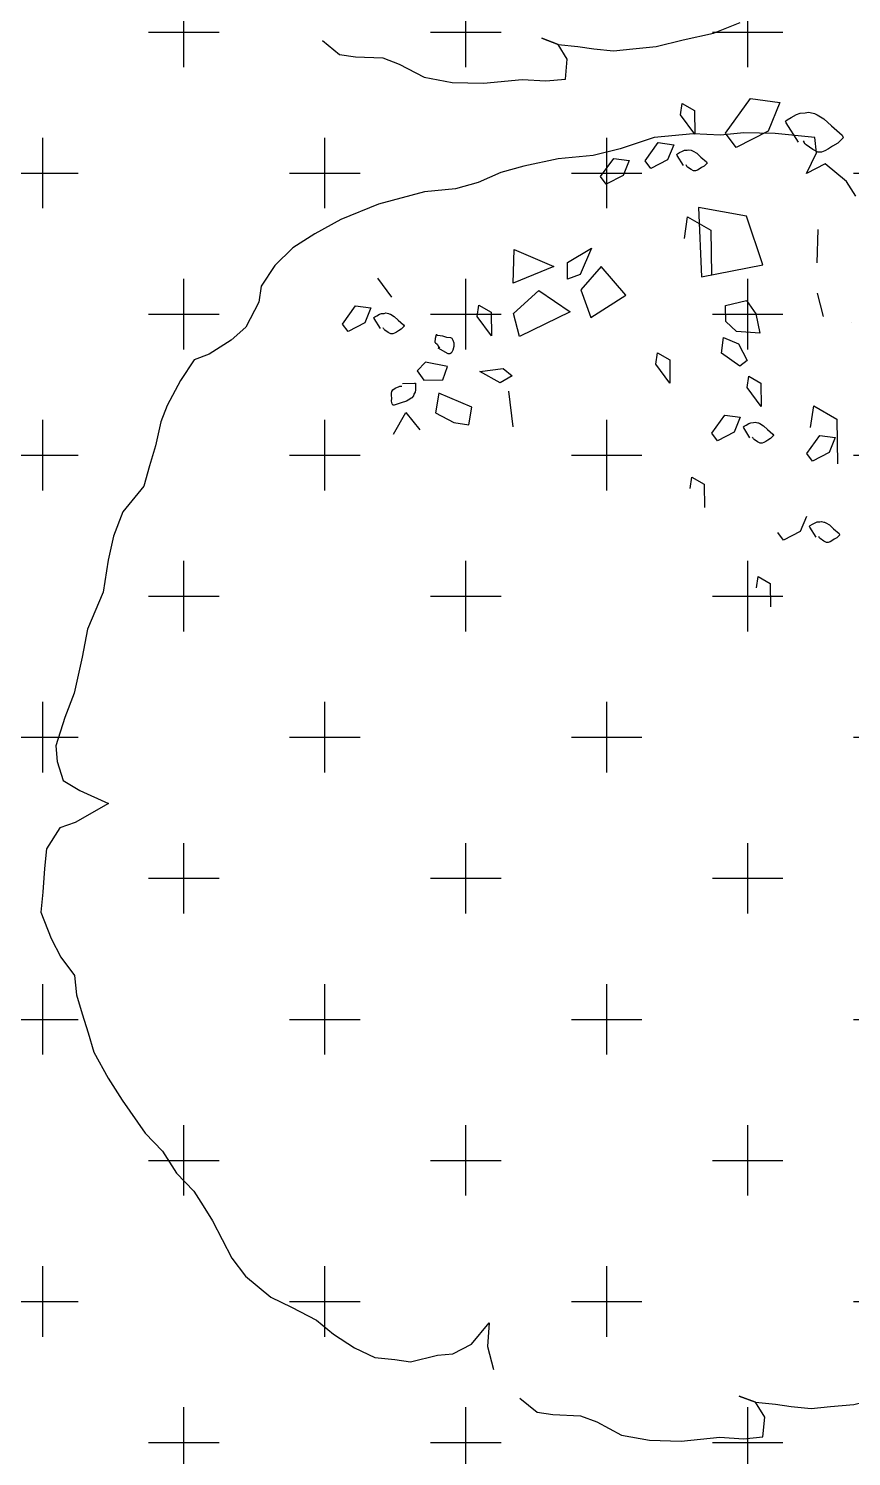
# Model space of a CAD drawing. Header units: metres. Extents: x 71066629 to 71645179, y 84793221 to 85208804.
# Drawn here: x 71285218 to 71289852, y 85031978 to 85040014 of the extents above; entities that cross this region are included whole.
import ezdxf

# ---------------------------------------------------------------- set-up
doc = ezdxf.new("R2010")
doc.units = ezdxf.units.M
doc.header["$LTSCALE"] = 1000
doc.layers.add('A_SITEP_PLANT', color=85, linetype='Continuous')
doc.layers.add('G-PLTG', color=105, linetype='Continuous')

# ---------------------------------------------------------------- blocks, each defined once
blk = doc.blocks.new('A$C1F6C256B')
at = {"layer": 'A_SITEP_PLANT'}
for p, q in [((2569.993561667449, 4906.824250661914), (2663.68005020771, 5037.103081630165)), ((2569.993561667449, 4906.824250661914), (2663.68005020771, 5037.103081630165)), ((2663.68005020771, 5037.103081630165), (2774.410378404777, 5022.221250859468)), ((2663.68005020771, 5037.103081630165), (2774.410378404777, 5022.221250859468)), ((2401.510426177585, 4975.191479174013), (2407.930817543878, 5017.710252223886)), ((2401.510426177585, 4975.191479174013), (2407.930817543878, 5017.710252223886)), ((2407.930817543878, 5017.710252223886), (2453.721790893527, 4991.481093560869)), ((2407.930817543878, 5017.710252223886), (2453.721790893527, 4991.481093560869)), ((2453.721790893527, 4991.481093560869), (2454.902553832974, 4903.783448294213)), ((2453.721790893527, 4991.481093560869), (2454.902553832974, 4903.783448294213)), ((2774.410378404777, 5022.221250859468), (2730.285772326635, 4914.960755759064)), ((2774.410378404777, 5022.221250859468), (2730.285772326635, 4914.960755759064)), ((2454.902553832974, 4903.783448294213), (2401.510426177585, 4975.191479174013)), ((2454.902553832974, 4903.783448294213), (2401.510426177585, 4975.191479174013)), ((2610.765316044272, 4853.044299677596), (2569.993561667449, 4906.824250661914)), ((2610.765316044272, 4853.044299677596), (2569.993561667449, 4906.824250661914)), ((2730.285772326635, 4914.960755759064), (2610.765316044272, 4853.044299677596)), ((2730.285772326635, 4914.960755759064), (2610.765316044272, 4853.044299677596)), ((2268.598551581672, 4803.0183027272), (2317.663881987566, 4871.605297467846)), ((2268.598551581672, 4803.0183027272), (2317.663881987566, 4871.605297467846)), ((2317.663881987566, 4871.605297467846), (2376.017639618134, 4863.611636944319)), ((2317.663881987566, 4871.605297467846), (2376.017639618134, 4863.611636944319)), ((2376.017639618134, 4863.611636944319), (2352.852221867536, 4807.299876707635)), ((2376.017639618134, 4863.611636944319), (2352.852221867536, 4807.299876707635)), ((2101.654908552475, 4743.827216280682), (2150.740403839736, 4812.210175229149)), ((2101.654908552475, 4743.827216280682), (2150.740403839736, 4812.210175229149)), ((2150.740403839736, 4812.210175229149), (2208.87435667665, 4804.400818801892)), ((2150.740403839736, 4812.210175229149), (2208.87435667665, 4804.400818801892)), ((2208.87435667665, 4804.400818801892), (2185.809544323071, 4748.095450630441)), ((2208.87435667665, 4804.400818801892), (2185.809544323071, 4748.095450630441)), ((2290.08416393603, 4774.99425648115), (2268.598551581672, 4803.0183027272)), ((2290.08416393603, 4774.99425648115), (2268.598551581672, 4803.0183027272)), ((2352.852221867536, 4807.299876707635), (2290.08416393603, 4774.99425648115)), ((2352.852221867536, 4807.299876707635), (2290.08416393603, 4774.99425648115)), ((2122.94088112883, 4715.783437331702), (2101.654908552475, 4743.827216280682)), ((2122.94088112883, 4715.783437331702), (2101.654908552475, 4743.827216280682)), ((2185.809544323071, 4748.095450630441), (2122.94088112883, 4715.783437331702)), ((2185.809544323071, 4748.095450630441), (2122.94088112883, 4715.783437331702)), ((2468.451557691209, 4628.532810790173), (2480.293435304426, 4368.487437912496)), ((2649.593127409695, 4595.245668833959), (2468.451557691209, 4628.532810790173)), ((2468.451557691209, 4628.532810790173), (2480.293435304426, 4368.487437912496)), ((2649.593127409695, 4595.245668833959), (2468.451557691209, 4628.532810790173)), ((2416.087467460893, 4512.384427240351), (2428.201976268203, 4592.583113950648)), ((2416.087467460893, 4512.384427240351), (2428.201976268203, 4592.583113950648)), ((2428.201976268203, 4592.583113950648), (2515.347375755257, 4543.386689028528)), ((2428.201976268203, 4592.583113950648), (2515.347375755257, 4543.386689028528)), ((2710.611765227688, 4412.90263561366), (2649.593127409695, 4595.245668833959)), ((2710.611765227688, 4412.90263561366), (2649.593127409695, 4595.245668833959)), ((2515.347375755257, 4543.386689028528), (2517.635213415022, 4375.968482876866)), ((2515.347375755257, 4543.386689028528), (2517.635213415022, 4375.968482876866)), ((2914.379384827917, 4419.892519170855), (2918.250372612733, 4545.519182711025)), ((2914.379384827917, 4419.892519170855), (2918.250372612733, 4545.519182711025)), ((1772.796193548071, 4344.286793615786), (1776.44684280525, 4470.094156815467)), ((1772.796193548071, 4344.286793615786), (1776.44684280525, 4470.094156815467)), ((1776.44684280525, 4470.094156815467), (1925.216935699515, 4407.104360721249)), ((1776.44684280525, 4470.094156815467), (1925.216935699515, 4407.104360721249)), ((1976.965479092091, 4421.930895866885), (2067.647502012551, 4475.811599660199)), ((1976.965479092091, 4421.930895866885), (2067.647502012551, 4475.811599660199)), ((2067.647502012551, 4475.811599660199), (2025.179956994427, 4377.327658508555)), ((2067.647502012551, 4475.811599660199), (2025.179956994427, 4377.327658508555)), ((1925.216935699515, 4407.104360721249), (1772.796193548071, 4344.286793615786)), ((1925.216935699515, 4407.104360721249), (1772.796193548071, 4344.286793615786)), ((1977.434468005551, 4358.847254097666), (1976.965479092091, 4421.930895866885)), ((1977.434468005551, 4358.847254097666), (1976.965479092091, 4421.930895866885)), ((2104.07241755398, 4406.1650919182), (2027.63783075189, 4319.701429188455)), ((2104.07241755398, 4406.1650919182), (2027.63783075189, 4319.701429188455)), ((2196.152233940084, 4299.531395697152), (2104.07241755398, 4406.1650919182)), ((2196.152233940084, 4299.531395697152), (2104.07241755398, 4406.1650919182)), ((2480.293435304426, 4368.487437912496), (2710.611765227688, 4412.90263561366)), ((2480.293435304426, 4368.487437912496), (2710.611765227688, 4412.90263561366)), ((1318.097973540018, 4291.727245808463), (1264.785407084681, 4363.345617559448)), ((1318.097973540018, 4291.727245808463), (1264.785407084681, 4363.345617559448)), ((2025.179956994427, 4377.327658508555), (1977.434468005551, 4358.847254097666)), ((2025.179956994427, 4377.327658508555), (1977.434468005551, 4358.847254097666)), ((1773.80734849954, 4230.676725265425), (1869.935357143113, 4316.458226082236)), ((1773.80734849954, 4230.676725265425), (1869.935357143113, 4316.458226082236)), ((1869.935357143113, 4316.458226082236), (1987.431763018889, 4237.223510480341)), ((1869.935357143113, 4316.458226082236), (1987.431763018889, 4237.223510480341)), ((2027.63783075189, 4319.701429188455), (2064.443349052977, 4215.493948568765)), ((2027.63783075189, 4319.701429188455), (2064.443349052977, 4215.493948568765)), ((2064.443349052977, 4215.493948568765), (2196.152233940084, 4299.531395697152)), ((2064.443349052977, 4215.493948568765), (2196.152233940084, 4299.531395697152)), ((2938.011439318653, 4219.691543890629), (2915.491146599816, 4306.288840871392)), ((2938.011439318653, 4219.691543890629), (2915.491146599816, 4306.288840871392)), ((1131.893351090257, 4190.971924650774), (1180.97796724987, 4259.3547952433)), ((1131.893351090257, 4190.971924650774), (1180.97796724987, 4259.3547952433)), ((1180.97796724987, 4259.3547952433), (1239.312438831316, 4251.565258438088)), ((1180.97796724987, 4259.3547952433), (1239.312438831316, 4251.565258438088)), ((1239.312438831316, 4251.565258438088), (1216.066580242769, 4195.043071364839)), ((1239.312438831316, 4251.565258438088), (1216.066580242769, 4195.043071364839)), ((1637.898983168067, 4218.929307991261), (1644.459270183114, 4261.056954249303)), ((1637.898983168067, 4218.929307991261), (1644.459270183114, 4261.056954249303)), ((1644.459270183114, 4261.056954249303), (1690.110346648668, 4235.218921371096)), ((1644.459270183114, 4261.056954249303), (1690.110346648668, 4235.218921371096)), ((1690.110346648668, 4235.218921371096), (1691.231021595944, 4147.113936168317)), ((1690.110346648668, 4235.218921371096), (1691.231021595944, 4147.113936168317)), ((1987.431763018889, 4237.223510480341), (1796.428245943971, 4144.085819987144)), ((1987.431763018889, 4237.223510480341), (1796.428245943971, 4144.085819987144)), ((2570.429009128479, 4260.041761863453), (2649.210572092387, 4279.767455169029)), ((2570.429009128479, 4260.041761863453), (2649.210572092387, 4279.767455169029)), ((2571.442706688482, 4200.656533966802), (2570.429009128479, 4260.041761863453)), ((2571.442706688482, 4200.656533966802), (2570.429009128479, 4260.041761863453)), ((2649.210572092387, 4279.767455169029), (2683.913729761204, 4229.580320525565)), ((2649.210572092387, 4279.767455169029), (2683.913729761204, 4229.580320525565)), ((1153.378962853807, 4162.947876524821), (1131.893351090257, 4190.971924650774)), ((1153.378962853807, 4162.947876524821), (1131.893351090257, 4190.971924650774)), ((1216.066580242769, 4195.043071364839), (1153.378962853807, 4162.947876524821)), ((1216.066580242769, 4195.043071364839), (1153.378962853807, 4162.947876524821)), ((1691.231021595944, 4147.113936168317), (1637.898983168067, 4218.929307991261)), ((1691.231021595944, 4147.113936168317), (1637.898983168067, 4218.929307991261)), ((1796.428245943971, 4144.085819987144), (1773.80734849954, 4230.676725265425)), ((1796.428245943971, 4144.085819987144), (1773.80734849954, 4230.676725265425)), ((2611.049337843026, 4163.294454775111), (2571.442706688482, 4200.656533966802)), ((2611.049337843026, 4163.294454775111), (2571.442706688482, 4200.656533966802)), ((2683.913729761204, 4229.580320525565), (2699.31791718019, 4156.641287004081)), ((2683.913729761204, 4229.580320525565), (2699.31791718019, 4156.641287004081)), ((2554.957041518297, 4081.874997740786), (2562.757281511207, 4140.110175499838)), ((2554.957041518297, 4081.874997740786), (2562.757281511207, 4140.110175499838)), ((2562.757281511207, 4140.110175499838), (2619.189912386646, 4116.755115789041)), ((2562.757281511207, 4140.110175499838), (2619.189912386646, 4116.755115789041)), ((2699.31791718019, 4156.641287004081), (2611.049337843026, 4163.294454775111)), ((2699.31791718019, 4156.641287004081), (2611.049337843026, 4163.294454775111)), ((2308.553947459033, 4040.52695393315), (2314.913717797434, 4082.634782381909)), ((2308.553947459033, 4040.52695393315), (2314.913717797434, 4082.634782381909)), ((2314.913717797434, 4082.634782381909), (2360.784250413417, 4056.615964093188)), ((2314.913717797434, 4082.634782381909), (2360.784250413417, 4056.615964093188)), ((2623.541397452646, 4032.809407154972), (2554.957041518297, 4081.874997740786)), ((2623.541397452646, 4032.809407154972), (2554.957041518297, 4081.874997740786)), ((2619.189912386646, 4116.755115789041), (2651.475714884524, 4054.187575823249)), ((2619.189912386646, 4116.755115789041), (2651.475714884524, 4054.187575823249)), ((1443.599912244768, 4047.569325305172), (1412.406469291018, 4015.14843804267)), ((1443.599912244768, 4047.569325305172), (1412.406469291018, 4015.14843804267)), ((1527.147797315032, 4031.345237376518), (1443.599912244768, 4047.569325305172)), ((1527.147797315032, 4031.345237376518), (1443.599912244768, 4047.569325305172)), ((1508.979310402123, 3981.800584983721), (1527.147797315032, 4031.345237376518)), ((1508.979310402123, 3981.800584983721), (1527.147797315032, 4031.345237376518)), ((1647.419923582813, 4013.085152197309), (1736.108609650517, 4023.673341547343)), ((1647.419923582813, 4013.085152197309), (1736.108609650517, 4023.673341547343)), ((1736.108609650517, 4023.673341547343), (1769.497276777867, 3997.028257374565)), ((1736.108609650517, 4023.673341547343), (1769.497276777867, 3997.028257374565)), ((2361.885453737341, 3968.707979029685), (2308.553947459033, 4040.52695393315)), ((2361.885453737341, 3968.707979029685), (2308.553947459033, 4040.52695393315)), ((2360.784250413417, 4056.615964093188), (2361.885453737341, 3968.707979029685)), ((2360.784250413417, 4056.615964093188), (2361.885453737341, 3968.707979029685)), ((2651.475714884524, 4054.187575823249), (2623.541397452646, 4032.809407154972)), ((2651.475714884524, 4054.187575823249), (2623.541397452646, 4032.809407154972)), ((1412.406469291018, 4015.14843804267), (1437.551128740248, 3979.799049899768)), ((1412.406469291018, 4015.14843804267), (1437.551128740248, 3979.799049899768)), ((1437.551128740248, 3979.799049899768), (1508.979310402123, 3981.800584983721)), ((1437.551128740248, 3979.799049899768), (1508.979310402123, 3981.800584983721)), ((1724.186749575776, 3970.291618536198), (1647.419923582813, 4013.085152197309)), ((1724.186749575776, 3970.291618536198), (1647.419923582813, 4013.085152197309)), ((1769.497276777867, 3997.028257374565), (1724.186749575776, 3970.291618536198)), ((1769.497276777867, 3997.028257374565), (1724.186749575776, 3970.291618536198)), ((2651.439837909362, 3953.219371749903), (2657.898985685956, 3995.337024030654)), ((2651.439837909362, 3953.219371749903), (2657.898985685956, 3995.337024030654)), ((2657.898985685956, 3995.337024030654), (2703.550062232069, 3969.498990212364)), ((2657.898985685956, 3995.337024030654), (2703.550062232069, 3969.498990212364)), ((2703.550062232069, 3969.498990212364), (2704.751524082327, 3881.600914530223)), ((2703.550062232069, 3969.498990212364), (2704.751524082327, 3881.600914530223)), ((1494.476424120192, 3932.00725420806), (1481.948406350101, 3857.120886165416)), ((1494.476424120192, 3932.00725420806), (1481.948406350101, 3857.120886165416)), ((1618.293994075386, 3878.891576869588), (1494.476424120192, 3932.00725420806)), ((1618.293994075386, 3878.891576869588), (1494.476424120192, 3932.00725420806)), ((1772.943394214439, 3805.556265837862), (1756.487385362038, 3939.290543268115)), ((1772.943394214439, 3805.556265837862), (1756.487385362038, 3939.290543268115)), ((2704.751524082327, 3881.600914530223), (2651.439837909362, 3953.219371749903)), ((2704.751524082327, 3881.600914530223), (2651.439837909362, 3953.219371749903)), ((1323.758009000041, 3777.950554907555), (1370.373561948189, 3859.040769412183)), ((1323.758009000041, 3777.950554907555), (1370.373561948189, 3859.040769412183)), ((1370.373561948189, 3859.040769412183), (1423.29154575523, 3793.454137153924)), ((1370.373561948189, 3859.040769412183), (1423.29154575523, 3793.454137153924)), ((1481.948406350101, 3857.120886165416), (1549.887928289943, 3821.749297759758)), ((1481.948406350101, 3857.120886165416), (1549.887928289943, 3821.749297759758)), ((1606.878234266653, 3813.219474645012), (1618.293994075386, 3878.891576869588)), ((1606.878234266653, 3813.219474645012), (1618.293994075386, 3878.891576869588)), ((2889.340533003852, 3803.23297426384), (2901.455043180846, 3883.431661336625)), ((2889.340533003852, 3803.23297426384), (2901.455043180846, 3883.431661336625)), ((2901.455043180846, 3883.431661336625), (2988.600442453055, 3834.235235904373)), ((2901.455043180846, 3883.431661336625), (2988.600442453055, 3834.235235904373)), ((1549.887928289943, 3821.749297759758), (1606.878234266653, 3813.219474645012)), ((1549.887928289943, 3821.749297759758), (1606.878234266653, 3813.219474645012)), ((2518.527083326422, 3781.046109391086), (2567.712490135047, 3849.442495977012)), ((2518.527083326422, 3781.046109391086), (2567.712490135047, 3849.442495977012)), ((2567.712490135047, 3849.442495977012), (2625.845911520708, 3841.629534951964)), ((2567.712490135047, 3849.442495977012), (2625.845911520708, 3841.629534951964)), ((2625.845911520708, 3841.629534951964), (2602.680492481042, 3785.317773869523)), ((2625.845911520708, 3841.629534951964), (2602.680492481042, 3785.317773869523)), ((2988.600442453055, 3834.235235904373), (2990.888280247047, 3666.817029752594)), ((2988.600442453055, 3834.235235904373), (2990.888280247047, 3666.817029752594)), ((1423.29154575523, 3793.454137153924), (1423.29154575523, 3793.454137153924)), ((1423.29154575523, 3793.454137153924), (1423.29154575523, 3793.454137153924)), ((2539.932255514316, 3752.8116353683), (2518.527083326422, 3781.046109391086)), ((2539.932255514316, 3752.8116353683), (2518.527083326422, 3781.046109391086)), ((2602.680492481042, 3785.317773869523), (2539.932255514316, 3752.8116353683)), ((2602.680492481042, 3785.317773869523), (2539.932255514316, 3752.8116353683)), ((2875.109399620851, 3704.601553278801), (2924.19454682892, 3772.988030268636)), ((2875.109399620851, 3704.601553278801), (2924.19454682892, 3772.988030268636)), ((2924.19454682892, 3772.988030268636), (2982.327968805447, 3765.175068464654)), ((2924.19454682892, 3772.988030268636), (2982.327968805447, 3765.175068464654)), ((2982.327968805447, 3765.175068464654), (2959.262809500564, 3708.873218697176)), ((2982.327968805447, 3765.175068464654), (2959.262809500564, 3708.873218697176)), ((2896.395372197265, 3676.55777462534), (2875.109399620851, 3704.601553278801)), ((2896.395372197265, 3676.55777462534), (2875.109399620851, 3704.601553278801)), ((2959.262809500564, 3708.873218697176), (2896.395372197265, 3676.55777462534)), ((2959.262809500564, 3708.873218697176), (2896.395372197265, 3676.55777462534)), ((2437.726383295318, 3573.965202795051), (2444.086500934093, 3616.069513645605)), ((2437.726383295318, 3573.965202795051), (2444.086500934093, 3616.069513645605)), ((2444.086500934093, 3616.069513645605), (2489.837834556354, 3590.241388778872)), ((2444.086500934093, 3616.069513645605), (2489.837834556354, 3590.241388778872)), ((2489.837834556354, 3590.241388778872), (2491.038949911832, 3502.346830614377)), ((2489.837834556354, 3590.241388778872), (2491.038949911832, 3502.346830614377)), ((2874.303771393374, 3469.32502231386), (2851.138354233583, 3413.013262077322)), ((2874.303771393374, 3469.32502231386), (2851.138354233583, 3413.013262077322)), ((2788.390113802452, 3380.507122072275), (2766.98494260828, 3408.74159609509)), ((2788.390113802452, 3380.507122072275), (2766.98494260828, 3408.74159609509)), ((2851.138354233583, 3413.013262077322), (2788.390113802452, 3380.507122072275)), ((2851.138354233583, 3413.013262077322), (2788.390113802452, 3380.507122072275)), ((2686.184243167984, 3201.660689002136), (2692.544361155888, 3243.764999771986)), ((2686.184243167984, 3201.660689002136), (2692.544361155888, 3243.764999771986)), ((2692.544361155888, 3243.764999771986), (2738.295695234672, 3217.936876046821)), ((2692.544361155888, 3243.764999771986), (2738.295695234672, 3217.936876046821)), ((2738.295695234672, 3217.936876046821), (2739.496809354751, 3130.042318902735)), ((2738.295695234672, 3217.936876046821), (2739.496809354751, 3130.042318902735))]:
    blk.add_line(p, q, dxfattribs=at)
for points in [[(2843.811531687447, 4873.764345480799), (2798.710410344764, 4946.000647010806), (2797.033873740875, 4949.305962994782), (2795.205793742789, 4952.210631413211), (2802.005248726229, 4957.503947721503), (2816.782506308519, 4965.906563769124), (2836.333518519416, 4976.70259318396), (2850.613490222022, 4982.349607070675), (2869.42830401205, 4983.052236956661), (2881.683588191751, 4985.806214059587), (2899.232022926037, 4981.762411475414), (2903.96293061605, 4980.687332741974), (2913.879305381561, 4975.889184806903), (2939.622754960729, 4961.085291750933), (2967.909675268049, 4934.204909225518), (3008.130344208738, 4899.640419893927), (3011.254035650753, 4893.39955135237), (3012.891146581038, 4890.476007750025), (3005.554317750677, 4882.815562461852), (2991.647415701999, 4869.492037429562), (2972.096403491101, 4858.696008014871), (2956.743359435641, 4848.314901553153), (2943.187296263292, 4841.196761091676), (2930.396313506004, 4836.075820456434), (2916.887531585119, 4836.283302834519), (2898.082790493209, 4845.21663367853), (2873.221564714215, 4862.800643382099), (2869.181911829161, 4866.636963732104), (2865.9420897612, 4872.101781663601), (2865.182106024761, 4873.955011848273), (2862.630779718631, 4878.324106168351)], [(2843.811531687447, 4873.764345480799), (2798.710410344764, 4946.000647010806), (2797.033873740875, 4949.305962994782), (2795.205793742789, 4952.210631413211), (2802.005248726229, 4957.503947721503), (2816.782506308519, 4965.906563769124), (2836.333518519416, 4976.70259318396), (2850.613490222022, 4982.349607070675), (2869.42830401205, 4983.052236956661), (2881.683588191751, 4985.806214059587), (2899.232022926037, 4981.762411475414), (2903.96293061605, 4980.687332741974), (2913.879305381561, 4975.889184806903), (2939.622754960729, 4961.085291750933), (2967.909675268049, 4934.204909225518), (3008.130344208738, 4899.640419893927), (3011.254035650753, 4893.39955135237), (3012.891146581038, 4890.476007750025), (3005.554317750677, 4882.815562461852), (2991.647415701999, 4869.492037429562), (2972.096403491101, 4858.696008014871), (2956.743359435641, 4848.314901553153), (2943.187296263292, 4841.196761091676), (2930.396313506004, 4836.075820456434), (2916.887531585119, 4836.283302834519), (2898.082790493209, 4845.21663367853), (2873.221564714215, 4862.800643382099), (2869.181911829161, 4866.636963732104), (2865.9420897612, 4872.101781663601), (2865.182106024761, 4873.955011848273), (2862.630779718631, 4878.324106168351)], [(3060.049517724489, 4670.847760305129), (3025.15007722727, 4726.075626857579), (2945.10744744417, 4791.814179006964), (2875.039999249333, 4755.551023203414), (2911.633928154304, 4832.615341187833), (2905.87078643858, 4890.923711068404), (2757.206448630023, 4905.771885571652), (2639.156751982402, 4908.671610995429), (2551.794455887866, 4900.036807867116), (2448.359197664133, 4904.583486402611), (2302.586514096067, 4890.175458220649), (2174.312713720719, 4848.159243940259), (2073.761900265294, 4823.450783481036), (1942.616438440862, 4810.488495459605), (1812.916890687891, 4782.897226676054), (1726.894799330679, 4759.624770690134), (1642.305664752203, 4721.926305813075), (1556.382073184126, 4698.663585379749), (1439.765333458432, 4687.137301912531), (1267.807040899759, 4640.801579416671), (1126.351758878562, 4582.712403277168), (1028.699635377969, 4528.748435532529), (945.549205326126, 4476.422053269635), (878.4789468033123, 4410.913125867752), (827.356295871723, 4332.412803338433), (818.5908894624445, 4272.666669974831), (768.921014415333, 4179.539820859034), (714.9463471671334, 4129.894665983651), (631.803126731771, 4077.567220263795), (575.0354790056008, 4057.186244616838), (523.9128280024161, 3978.68592192579), (474.2627719888114, 3885.358555483108), (450.850324730156, 3824.36719942966), (430.3491767723463, 3733.920882148901), (408.3824696831871, 3658.302304325247), (386.4355815559393, 3582.483208958671), (307.7082624550094, 3486.484350815736), (272.5798926819116, 3394.592293437483), (252.0589258337859, 3304.346493717283), (234.4364749674569, 3184.846945703437), (174.5682365890243, 3046.399972258864), (155.493009838101, 2941.526950759377), (124.7608963397215, 2806.162239437108), (89.71824310789816, 2714.481130562898), (56.03561357589206, 2607.961851351254), (61.77911023132037, 2549.852240093344), (83.61538768949686, 2478.360629601783), (146.1463511046022, 2440.431476439466), (253.997510519519, 2392.213385480893), (128.6153643845464, 2320.940968659212), (71.74921679752879, 2300.550257387659), (20.62656586657977, 2222.049934777431), (13.2154354804079, 2147.667539355782), (7.321690448035952, 2058.867479724402), (0.002024136018008, 1984.49412459007), (39.14035925449571, 1885.373097831995), (75.49814933928428, 1815.318555576203), (126.4707256511902, 1746.907448278682), (133.6796076080063, 1673.971856564633), (155.4172115197289, 1602.472269467224), (177.2338440620806, 1531.179417454725), (198.9714479016257, 1459.679830276844), (252.7370048359153, 1362.004543759744), (305.1482856743969, 1278.965519363468), (390.9609190578922, 1154.92105175191), (456.4551817540778, 1087.945253680053), (508.7944697493222, 1004.700189383439), (574.2954203562695, 937.7286046498921), (609.2148536454188, 882.2984616172907), (644.127251292346, 826.8676231847785), (680.4917294316692, 756.8172939975339), (716.8569028186612, 686.7599291134393), (767.7306316820323, 618.3426041385392), (863.8463973519974, 539.420811531425), (941.004756412236, 502.9356396010262), (1034.228346352058, 453.2753263484337), (1098.185752463935, 400.9141919470276), (1176.880620377022, 349.8178741494485), (1254.058450668294, 313.1357026864716), (1328.325329246116, 305.9049743505893), (1388.075921456854, 297.0405466816446), (1488.626734983875, 321.7490070864151), (1546.931587025989, 327.5118011157319), (1616.900187628286, 363.7687392335793), (1682.623727331346, 443.9093473517278), (1676.65077983914, 354.9043114295055), (1699.913500137976, 268.9807198430353)], [(2412.333167061443, 4785.86237144933), (2388.573411482794, 4823.579433632985), (2387.694456846919, 4825.311293612438), (2386.934352882672, 4826.85597661676), (2390.38486858242, 4829.825662556803), (2398.263006460329, 4834.046427947294), (2408.427029140818, 4839.704433883511), (2416.024273018411, 4842.679025754886), (2425.902050247474, 4843.047906407563), (2432.234936198686, 4844.48374800547), (2441.529183761683, 4842.571265513834), (2443.832211729663, 4841.786512769584), (2449.199188038649, 4839.688338958862), (2462.734318040544, 4831.715777674865), (2477.604770223494, 4817.40305928883), (2498.720621357963, 4799.256702438928), (2500.320041962143, 4796.381194413989), (2501.19934418588, 4794.645816694159), (2497.368207456544, 4790.423652346653), (2490.06708386814, 4783.428801600559), (2479.802802524064, 4777.760886264587), (2471.642195602297, 4772.300895956636), (2464.625521249196, 4768.573781607818), (2457.910255249881, 4765.885287754587), (2450.617627229425, 4765.974397060345), (2440.925836788665, 4770.884732156206), (2427.793253312353, 4779.905910340778), (2425.771814879962, 4781.929801069229), (2423.93189114955, 4785.190042912611), (2423.571658057801, 4785.761866854067), (2422.33334998216, 4788.065637717285)], [(2412.333167061443, 4785.86237144933), (2388.573411482794, 4823.579433632985), (2387.694456846919, 4825.311293612438), (2386.934352882672, 4826.85597661676), (2390.38486858242, 4829.825662556803), (2398.263006460329, 4834.046427947294), (2408.427029140818, 4839.704433883511), (2416.024273018411, 4842.679025754886), (2425.902050247474, 4843.047906407563), (2432.234936198686, 4844.48374800547), (2441.529183761683, 4842.571265513834), (2443.832211729663, 4841.786512769584), (2449.199188038649, 4839.688338958862), (2462.734318040544, 4831.715777674865), (2477.604770223494, 4817.40305928883), (2498.720621357963, 4799.256702438928), (2500.320041962143, 4796.381194413989), (2501.19934418588, 4794.645816694159), (2497.368207456544, 4790.423652346653), (2490.06708386814, 4783.428801600559), (2479.802802524064, 4777.760886264587), (2471.642195602297, 4772.300895956636), (2464.625521249196, 4768.573781607818), (2457.910255249881, 4765.885287754587), (2450.617627229425, 4765.974397060345), (2440.925836788665, 4770.884732156206), (2427.793253312353, 4779.905910340778), (2425.771814879962, 4781.929801069229), (2423.93189114955, 4785.190042912611), (2423.571658057801, 4785.761866854067), (2422.33334998216, 4788.065637717285)], [(1275.627086627472, 4173.815905408759), (1251.848739111505, 4211.730054174346), (1250.969436887768, 4213.465432038094), (1250.229151814012, 4214.809597481974), (1253.678788076271, 4217.779196506919), (1261.457894387306, 4221.986621536926), (1271.621917139914, 4227.644627554313), (1279.098735588486, 4230.81334516505), (1289.096590515168, 4230.991617881868), (1295.40965750441, 4232.62797695896), (1304.74354291975, 4230.314459499612), (1307.146829766571, 4229.53961617325), (1312.413894927479, 4227.428015078127), (1325.928858308238, 4219.659489149141), (1340.798430910043, 4205.346683892916), (1361.895342663222, 4187.400931392884), (1363.534401119512, 4184.124388399767), (1364.495022698306, 4182.599524501217), (1360.643187497568, 4178.577790700365), (1353.241805173981, 4171.573030626372), (1343.077782565088, 4165.915024546208), (1334.83585628873, 4160.244520426088), (1327.839000897599, 4156.316888669681), (1321.205054252758, 4153.838908700826), (1313.892607270565, 4154.128535494965), (1304.120377056301, 4158.828443558538), (1290.967974618194, 4168.050139294501), (1288.966355075536, 4169.873512543389), (1287.246509114339, 4172.943146307225), (1286.767425493919, 4173.702147376811), (1285.607450586278, 4176.219689219026)], [(1275.627086627472, 4173.815905408759), (1251.848739111505, 4211.730054174346), (1250.969436887768, 4213.465432038094), (1250.229151814012, 4214.809597481974), (1253.678788076271, 4217.779196506919), (1261.457894387306, 4221.986621536926), (1271.621917139914, 4227.644627554313), (1279.098735588486, 4230.81334516505), (1289.096590515168, 4230.991617881868), (1295.40965750441, 4232.62797695896), (1304.74354291975, 4230.314459499612), (1307.146829766571, 4229.53961617325), (1312.413894927479, 4227.428015078127), (1325.928858308238, 4219.659489149141), (1340.798430910043, 4205.346683892916), (1361.895342663222, 4187.400931392884), (1363.534401119512, 4184.124388399767), (1364.495022698306, 4182.599524501217), (1360.643187497568, 4178.577790700365), (1353.241805173981, 4171.573030626372), (1343.077782565088, 4165.915024546208), (1334.83585628873, 4160.244520426088), (1327.839000897599, 4156.316888669681), (1321.205054252758, 4153.838908700826), (1313.892607270565, 4154.128535494965), (1304.120377056301, 4158.828443558538), (1290.967974618194, 4168.050139294501), (1288.966355075536, 4169.873512543389), (1287.246509114339, 4172.943146307225), (1286.767425493919, 4173.702147376811), (1285.607450586278, 4176.219689219026)], [(1490.44396796485, 4101.774085758516), (1527.344340312586, 4080.534451371496), (1532.834069900273, 4080.267145426624), (1536.381004613184, 4080.212768221071), (1538.124446159345, 4080.992517290317), (1541.914496335609, 4083.590809898218), (1543.68008476618, 4086.1950350923), (1548.317131029209, 4093.530447860365), (1551.278625171632, 4107.58444686691), (1551.632291299175, 4119.35237497298), (1547.336139428313, 4129.044460892095), (1543.998217826185, 4136.202617039031), (1538.752483211516, 4139.122679577442), (1523.566838828207, 4140.253938091279), (1508.525562902505, 4145.036935877899), (1489.676461344469, 4148.434742356884), (1485.230405518261, 4150.425014833804), (1483.628024628153, 4150.266637093155), (1480.486995974498, 4137.004798532697), (1479.288130049361, 4122.521139171062), (1480.948171536555, 4120.05657557727), (1487.975536992541, 4115.490320378478), (1493.155362588121, 4107.100434102089), (1498.459390019532, 4102.56632215617)], [(1490.44396796485, 4101.774085758516), (1527.344340312586, 4080.534451371496), (1532.834069900273, 4080.267145426624), (1536.381004613184, 4080.212768221071), (1538.124446159345, 4080.992517290317), (1541.914496335609, 4083.590809898218), (1543.68008476618, 4086.1950350923), (1548.317131029209, 4093.530447860365), (1551.278625171632, 4107.58444686691), (1551.632291299175, 4119.35237497298), (1547.336139428313, 4129.044460892095), (1543.998217826185, 4136.202617039031), (1538.752483211516, 4139.122679577442), (1523.566838828207, 4140.253938091279), (1508.525562902505, 4145.036935877899), (1489.676461344469, 4148.434742356884), (1485.230405518261, 4150.425014833804), (1483.628024628153, 4150.266637093155), (1480.486995974498, 4137.004798532697), (1479.288130049361, 4122.521139171062), (1480.948171536555, 4120.05657557727), (1487.975536992541, 4115.490320378478), (1493.155362588121, 4107.100434102089), (1498.459390019532, 4102.56632215617)], [(1357.655395998212, 3967.248833671154), (1402.396260361944, 3969.038783930184), (1404.119598314923, 3969.00664058706), (1405.942315493478, 3968.984319783165), (1406.798838613148, 3964.415573714272), (1406.548391434597, 3955.691440926196), (1406.294452192378, 3943.929817555909), (1405.282736980764, 3935.73787074053), (1400.465055309353, 3927.166193862737), (1398.554218983685, 3920.910142390785), (1392.27462220093, 3913.813782051526), (1390.309680297214, 3912.202234639263), (1385.797715451452, 3908.72268330594), (1372.304766496353, 3900.91336235404), (1352.443665095314, 3895.106812188489), (1326.226651276928, 3886.03985722363), (1322.780854808923, 3886.104230834055), (1320.977077083197, 3885.925947225653), (1319.320527515258, 3891.428001303022), (1316.827273933042, 3901.298283906246), (1317.081213175145, 3913.059907204908), (1316.411556208448, 3922.907956080773), (1316.62120153819, 3931.020627021062), (1317.751482790278, 3938.012986834307), (1321.404248933599, 3944.039808435017), (1330.507454616658, 3950.196841057303), (1345.000947489636, 3957.092672944884), (1347.666536471748, 3957.761089935521), (1351.213471184019, 3957.706712658226), (1352.114920292574, 3957.795811000339), (1354.77899768966, 3957.455248996645)], [(1357.655395998212, 3967.248833671154), (1402.396260361944, 3969.038783930184), (1404.119598314923, 3969.00664058706), (1405.942315493478, 3968.984319783165), (1406.798838613148, 3964.415573714272), (1406.548391434597, 3955.691440926196), (1406.294452192378, 3943.929817555909), (1405.282736980764, 3935.73787074053), (1400.465055309353, 3927.166193862737), (1398.554218983685, 3920.910142390785), (1392.27462220093, 3913.813782051526), (1390.309680297214, 3912.202234639263), (1385.797715451452, 3908.72268330594), (1372.304766496353, 3900.91336235404), (1352.443665095314, 3895.106812188489), (1326.226651276928, 3886.03985722363), (1322.780854808923, 3886.104230834055), (1320.977077083197, 3885.925947225653), (1319.320527515258, 3891.428001303022), (1316.827273933042, 3901.298283906246), (1317.081213175145, 3913.059907204908), (1316.411556208448, 3922.907956080773), (1316.62120153819, 3931.020627021062), (1317.751482790278, 3938.012986834307), (1321.404248933599, 3944.039808435017), (1330.507454616658, 3950.196841057303), (1345.000947489636, 3957.092672944884), (1347.666536471748, 3957.761089935521), (1351.213471184019, 3957.706712658226), (1352.114920292574, 3957.795811000339), (1354.77899768966, 3957.455248996645)], [(2662.281517032068, 3763.689660264267), (2638.603428251867, 3801.613718501845), (2637.723246590642, 3803.349009513768), (2636.763504593051, 3804.873960354162), (2640.333218481334, 3807.6529514344), (2648.091278733395, 3812.064324904699), (2658.355560149532, 3817.732240312879), (2665.852545219707, 3820.696922559291), (2675.730322448828, 3821.065803364967), (2682.164346716483, 3822.511641358666), (2691.377274997125, 3820.388644919818), (2693.861001473561, 3819.824228598795), (2699.067098235945, 3817.305200884963), (2712.582409276045, 3809.533157080499), (2727.433042424906, 3795.420956236922), (2748.548893630854, 3777.2745993961), (2750.188831596927, 3773.998143408069), (2751.048314858694, 3772.463282951765), (2747.196479729435, 3768.44154916014), (2739.895356141671, 3761.446698557964), (2729.631074725476, 3755.778783068847), (2721.570726538776, 3750.328702241939), (2714.45379345055, 3746.591678556142), (2707.738527451235, 3743.903184631054), (2700.646417044918, 3744.0121129076), (2690.773927951872, 3748.702111553023), (2677.721784392663, 3757.933716697939), (2675.600966590399, 3759.947784806253), (2673.900060081971, 3762.816814310791), (2673.501068503422, 3763.789760063403), (2672.161622183572, 3766.08353459352)], [(2662.281517032068, 3763.689660264267), (2638.603428251867, 3801.613718501845), (2637.723246590642, 3803.349009513768), (2636.763504593051, 3804.873960354162), (2640.333218481334, 3807.6529514344), (2648.091278733395, 3812.064324904699), (2658.355560149532, 3817.732240312879), (2665.852545219707, 3820.696922559291), (2675.730322448828, 3821.065803364967), (2682.164346716483, 3822.511641358666), (2691.377274997125, 3820.388644919818), (2693.861001473561, 3819.824228598795), (2699.067098235945, 3817.305200884963), (2712.582409276045, 3809.533157080499), (2727.433042424906, 3795.420956236922), (2748.548893630854, 3777.2745993961), (2750.188831596927, 3773.998143408069), (2751.048314858694, 3772.463282951765), (2747.196479729435, 3768.44154916014), (2739.895356141671, 3761.446698557964), (2729.631074725476, 3755.778783068847), (2721.570726538776, 3750.328702241939), (2714.45379345055, 3746.591678556142), (2707.738527451235, 3743.903184631054), (2700.646417044918, 3744.0121129076), (2690.773927951872, 3748.702111553023), (2677.721784392663, 3757.933716697939), (2675.600966590399, 3759.947784806253), (2673.900060081971, 3762.816814310791), (2673.501068503422, 3763.789760063403), (2672.161622183572, 3766.08353459352)], [(2910.739376905549, 3391.385147480207), (2887.061288268597, 3429.309205735656), (2886.181106535718, 3431.044496666524), (2885.221364538768, 3432.569447578804), (2888.791078426526, 3435.348438659276), (2896.549138678471, 3439.759812057251), (2906.813420094608, 3445.427727465547), (2914.310405237018, 3448.392409865308), (2924.188182466082, 3448.761290526833), (2930.622206589848, 3450.207128511305), (2939.835134942201, 3448.084132072371), (2942.318861418637, 3447.519715751958), (2947.524958108843, 3445.000688100641), (2961.040269221121, 3437.228644233517), (2975.890902441519, 3423.116443398787), (2997.006753575988, 3404.970086549118), (2998.646691542003, 3401.693630560854), (2999.506174875424, 3400.158770185488), (2995.654339674686, 3396.13703645661), (2988.353216086747, 3389.142185710866), (2978.088934598374, 3383.474270284671), (2970.028586556029, 3378.024189403921), (2962.91165346792, 3374.287165718124), (2956.196387468488, 3371.598671864893), (2949.104276918515, 3371.707600051421), (2939.231787969184, 3376.397598786862), (2926.179644266144, 3385.629203850695), (2924.058826463879, 3387.643271950219), (2922.357919955568, 3390.512301454612), (2921.958928520559, 3391.485247297125), (2920.619482201, 3393.779021755385)], [(2910.739376905549, 3391.385147480207), (2887.061288268597, 3429.309205735656), (2886.181106535718, 3431.044496666524), (2885.221364538768, 3432.569447578804), (2888.791078426526, 3435.348438659276), (2896.549138678471, 3439.759812057251), (2906.813420094608, 3445.427727465547), (2914.310405237018, 3448.392409865308), (2924.188182466082, 3448.761290526833), (2930.622206589848, 3450.207128511305), (2939.835134942201, 3448.084132072371), (2942.318861418637, 3447.519715751958), (2947.524958108843, 3445.000688100641), (2961.040269221121, 3437.228644233517), (2975.890902441519, 3423.116443398787), (2997.006753575988, 3404.970086549118), (2998.646691542003, 3401.693630560854), (2999.506174875424, 3400.158770185488), (2995.654339674686, 3396.13703645661), (2988.353216086747, 3389.142185710866), (2978.088934598374, 3383.474270284671), (2970.028586556029, 3378.024189403921), (2962.91165346792, 3374.287165718124), (2956.196387468488, 3371.598671864893), (2949.104276918515, 3371.707600051421), (2939.231787969184, 3376.397598786862), (2926.179644266144, 3385.629203850695), (2924.058826463879, 3387.643271950219), (2922.357919955568, 3390.512301454612), (2921.958928520559, 3391.485247297125), (2920.619482201, 3393.779021755385)], [(1798.809115523007, 160.9994786279276), (1862.877456939488, 108.4503849010507), (1922.614918171312, 99.79068777960492), (2026.05017632345, 95.24400924422662), (2087.253544418083, 71.75305506962468), (2180.458358446136, 22.28270559842349), (2285.346392409818, 3.109500683669467), (2403.31037251628, -0.0011733158607967), (2549.083056156, 14.40685486598522), (2637.976461302489, 8.628902468073647), (2710.810035370465, 15.82770105134114), (2718.149694402179, 89.99877989414381), (2683.230261112971, 145.4289229358255), (2622.132428593061, 168.930308134557), (2683.230261112971, 145.4289229358255), (2757.615110854211, 138.010930700897), (2817.247731973767, 129.3337668678432), (2891.63258171425, 121.9157746329438), (2964.473191497382, 129.1152686161222), (3051.933987381112, 137.759807368886), (3152.477765193733, 162.4675725090783), (3267.569736191654, 188.4143425811781), (3366.77330926637, 227.7597605788906)]]:
    blk.add_lwpolyline(points, dxfattribs=at)
for points in [[(2569.993560864765, 4906.824253742583), (2569.993560864765, 4906.824253742583)], [(2569.993560864765, 4906.824253742583), (2569.993560864765, 4906.824253742583)], [(2268.598551228235, 4803.018305770966), (2268.598551228235, 4803.018305770966)], [(2268.598551228235, 4803.018305770966), (2268.598551228235, 4803.018305770966)], [(2101.654906821845, 4743.827219470113), (2101.654906821845, 4743.827219470113)], [(2101.654906821845, 4743.827219470113), (2101.654906821845, 4743.827219470113)], [(1131.89335030329, 4190.971926654224), (1131.89335030329, 4190.971926654224)], [(1131.89335030329, 4190.971926654224), (1131.89335030329, 4190.971926654224)], [(3043.246627348301, 4197.672800753062), (3043.246627348301, 4197.672800753062)], [(3043.246627348301, 4197.672800753062), (3043.246627348301, 4197.672800753062)], [(2518.527082309127, 3781.046112137439), (2518.527082309127, 3781.046112137439)], [(2518.527082309127, 3781.046112137439), (2518.527082309127, 3781.046112137439)], [(2875.109398677596, 3704.601556351845), (2875.109398677596, 3704.601556351845)], [(2875.109398677596, 3704.601556351845), (2875.109398677596, 3704.601556351845)], [(2766.984942326322, 3408.741599371133), (2766.984942326322, 3408.741599371133)], [(2766.984942326322, 3408.741599371133), (2766.984942326322, 3408.741599371133)]]:
    blk.add_lwpolyline(points, close=True, dxfattribs=at)

msp = doc.modelspace()

# ---------------------------------------------------------------- hatches: boundary and pattern name
at = {"layer": 'G-PLTG'}
h = msp.add_hatch(dxfattribs=at)
h.set_pattern_fill('CROSS', color=256, scale=500, style=0)
h.set_pattern_definition([(0, (0, 0), (793.75, 793.75), [396.875, -1190.625]), (90, (198.4375, -198.4375), (-793.75, 793.75), [396.875, -1190.625])])
h.paths.add_polyline_path([(71288570.55134961, 85061443.37060535), (71260191.58164696, 85056948.58337198), (71260191.58164696, 85020234.32655975), (71266949.5167804, 85020531.79929733), (71295087.5225633, 85020296.83383997)])

# ---------------------------------------------------------------- block references
at = {"layer": 'A_SITEP_PLANT', "xscale": 1.5, "yscale": 1.5, "zscale": 1.5}
for p in [(71284174.97479613, 85039706.12107193), (71285287.51740094, 85032064.85745096)]:
    msp.add_blockref('A$C1F6C256B', p, dxfattribs=at)

doc.saveas('drawing.dxf')
